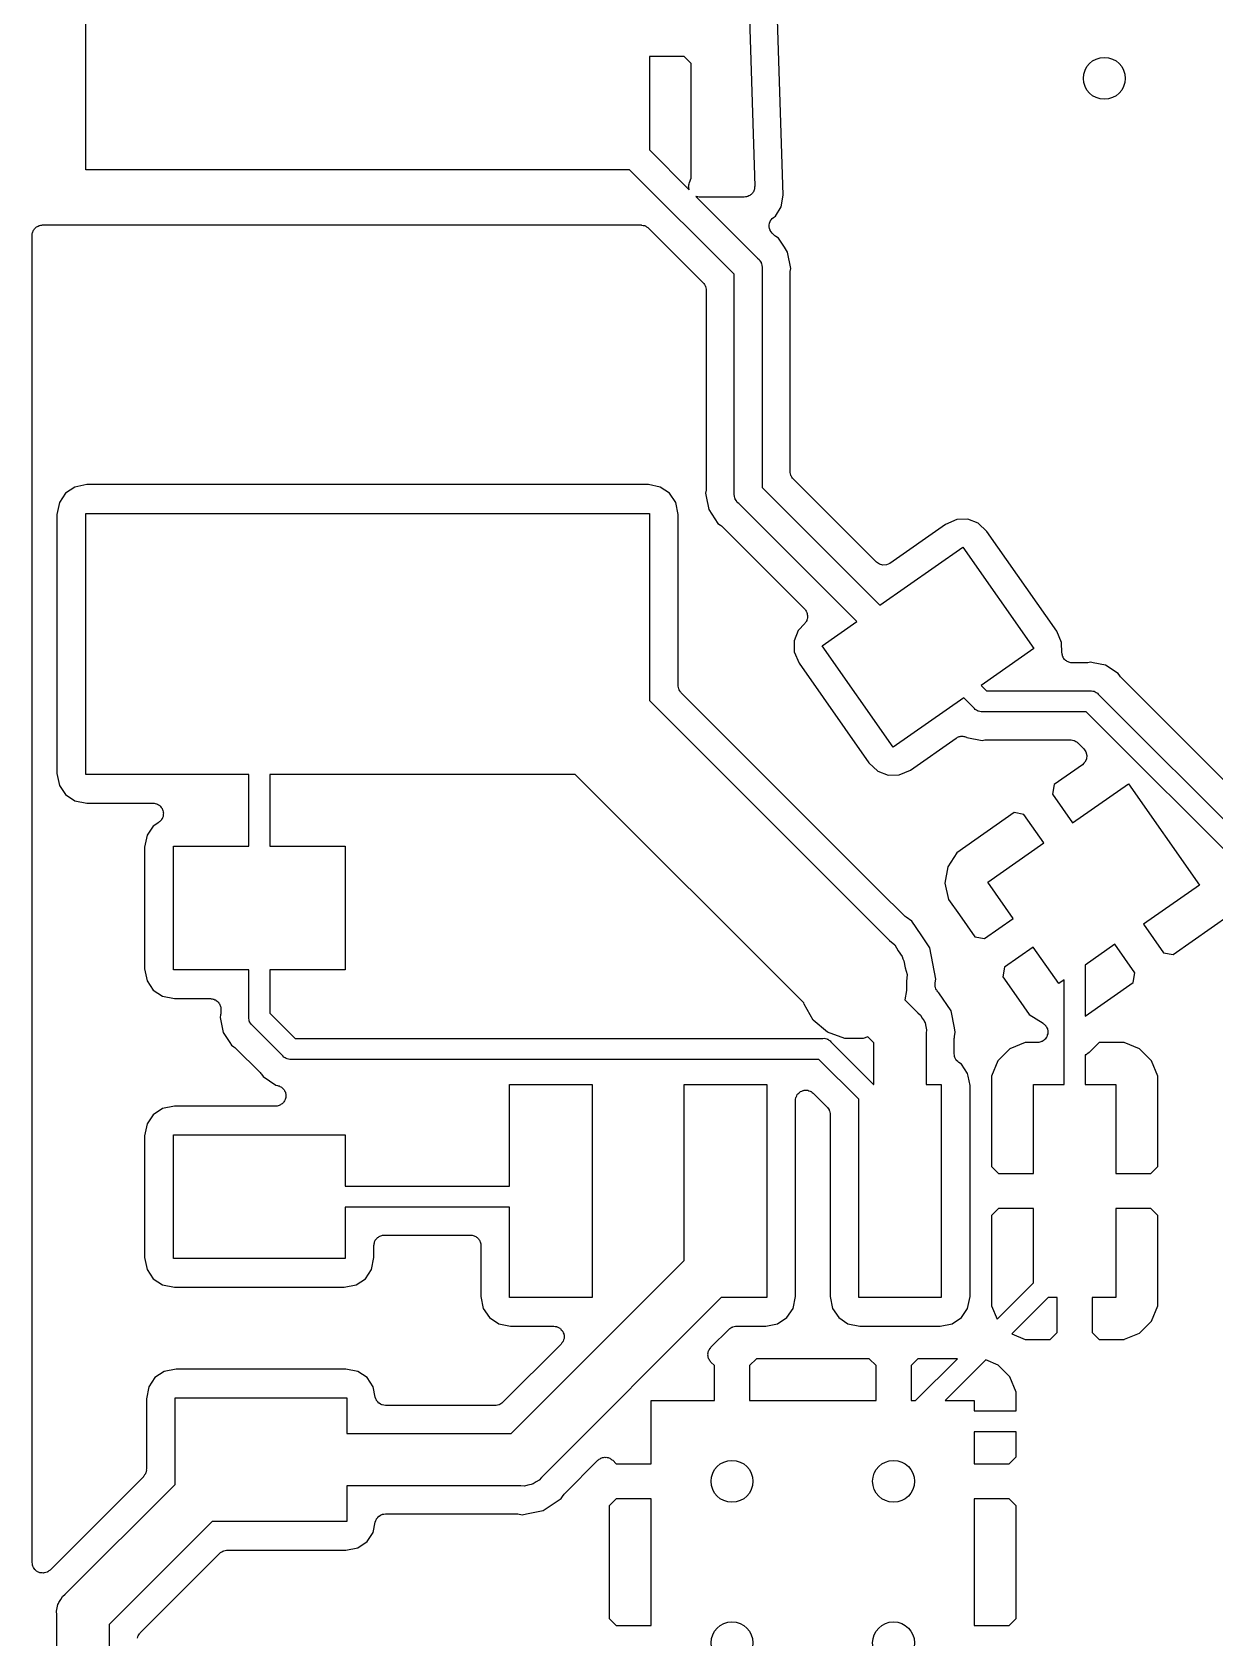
# Model space of a CAD drawing. Extents: x 86.1 to 122.5, y -104.2 to -55.1.
# Drawn here: x 86.13 to 94.73, y -83.28 to -71.6 of the extents above; entities that cross this region are included whole.
import ezdxf

# ---------------------------------------------------------------- set-up
doc = ezdxf.new("R2010")
doc.units = 0
doc.header["$MEASUREMENT"] = 0
doc.layers.add('BLACK', color=7, linetype='CONTINUOUS')

msp = doc.modelspace()

# ---------------------------------------------------------------- linework, layer by layer
at = {"layer": 'BLACK', "linetype": 'CONTINUOUS'}
for p, q in [((86.5198, -72.5976), (86.5198, -70.6976)), ((91.3387, -71.2299), (91.3867, -72.7177)), ((91.5921, -72.7823), (91.5509, -71.5055)), ((90.6198, -71.7746), (90.6198, -72.4539)), ((90.874, -71.7746), (90.6198, -71.7746)), ((90.9246, -71.8252), (90.874, -71.7746)), ((90.9246, -72.6582), (90.9246, -71.8252)), ((90.6198, -72.4539), (90.9087, -72.7428)), ((90.4761, -72.5976), (86.5198, -72.5976)), ((91.2368, -73.3583), (90.4761, -72.5976)), ((90.911, -72.691), (90.9246, -72.6582)), ((90.9053, -72.7169), (90.9064, -72.712)), ((90.9064, -72.7251), (90.9053, -72.7169)), ((90.9064, -72.707), (90.9092, -72.6992)), ((90.9064, -72.712), (90.9064, -72.707)), ((90.9064, -72.7334), (90.9064, -72.7251)), ((90.9081, -72.7381), (90.9064, -72.7334)), ((90.9087, -72.7428), (90.9081, -72.7381)), ((90.9092, -72.6992), (90.911, -72.691)), ((91.3548, -72.7813), (91.3507, -72.7849)), ((91.3595, -72.7786), (91.3548, -72.7813)), ((91.3646, -72.7725), (91.3595, -72.7786)), ((91.3704, -72.7673), (91.3646, -72.7725)), ((91.373, -72.7625), (91.3704, -72.7673)), ((91.3765, -72.7583), (91.373, -72.7625)), ((91.3792, -72.7509), (91.3765, -72.7583)), ((91.3829, -72.7439), (91.3792, -72.7509)), ((91.3837, -72.7385), (91.3829, -72.7439)), ((91.3855, -72.7334), (91.3837, -72.7385)), ((91.3867, -72.7177), (91.3855, -72.7255)), ((91.3855, -72.7255), (91.3855, -72.7334)), ((91.5779, -72.8675), (91.5921, -72.7823)), ((90.9603, -72.7927), (90.9582, -72.7923)), ((90.9582, -72.7923), (91.4071, -73.2412)), ((90.9649, -72.7946), (90.9603, -72.7927)), ((90.9732, -72.795), (90.9649, -72.7946)), ((90.9814, -72.7964), (90.9732, -72.795)), ((91.3105, -72.7964), (90.9814, -72.7964)), ((91.3183, -72.795), (91.3105, -72.7964)), ((91.3261, -72.7948), (91.3183, -72.795)), ((91.3312, -72.7928), (91.3261, -72.7948)), ((91.3366, -72.7918), (91.3312, -72.7928)), ((91.3434, -72.7879), (91.3366, -72.7918)), ((91.3507, -72.7849), (91.3434, -72.7879)), ((91.5364, -72.9344), (91.5779, -72.8675)), ((86.1531, -73.0225), (86.1574, -73.0174)), ((86.1574, -73.0174), (86.1632, -73.0141)), ((86.1632, -73.0141), (86.1683, -73.0098)), ((86.1683, -73.0098), (86.1746, -73.0075)), ((86.1746, -73.0075), (86.1803, -73.0042)), ((86.1803, -73.0042), (86.1869, -73.003)), ((86.1869, -73.003), (86.1932, -73.0008)), ((86.1932, -73.0008), (86.1998, -73.0008)), ((86.1998, -73.0008), (86.2064, -72.9996)), ((86.2064, -72.9996), (90.5592, -72.9996)), ((90.5592, -72.9996), (90.5625, -73.0002)), ((90.5625, -73.0002), (90.5658, -72.9999)), ((90.5658, -72.9999), (90.5754, -73.0025)), ((90.5754, -73.0025), (90.5852, -73.0042)), ((90.5852, -73.0042), (90.5881, -73.0059)), ((90.5881, -73.0059), (90.5914, -73.0067)), ((90.5914, -73.0067), (90.5995, -73.0125)), ((90.5995, -73.0125), (90.6082, -73.0174)), ((90.6082, -73.0174), (90.6103, -73.02)), ((91.4912, -73.0127), (91.4923, -72.9999)), ((91.4913, -73.0131), (91.4912, -73.0127)), ((91.4912, -73.0135), (91.4913, -73.0131)), ((91.4947, -73.0258), (91.4912, -73.0135)), ((91.4923, -72.9999), (91.4933, -72.9871)), ((91.4933, -72.9871), (91.4934, -72.9867)), ((91.4934, -72.9867), (91.4935, -72.9863)), ((91.4935, -72.9863), (91.4989, -72.9748)), ((91.4989, -72.9748), (91.5042, -72.963)), ((91.5042, -72.963), (91.5045, -72.9627)), ((91.5045, -72.9627), (91.5047, -72.9624)), ((91.5047, -72.9624), (91.5137, -72.9533)), ((91.5137, -72.9533), (91.5227, -72.9441)), ((91.5227, -72.9441), (91.5364, -72.9344)), ((86.1302, -73.0758), (86.1314, -73.0692)), ((86.1302, -82.7318), (86.1302, -73.0758)), ((86.1314, -73.0626), (86.1336, -73.0563)), ((86.1314, -73.0692), (86.1314, -73.0626)), ((86.1336, -73.0563), (86.1348, -73.0497)), ((86.1348, -73.0497), (86.1381, -73.044)), ((86.1381, -73.044), (86.1404, -73.0377)), ((86.1404, -73.0377), (86.1447, -73.0326)), ((86.1447, -73.0326), (86.148, -73.0268)), ((86.148, -73.0268), (86.1531, -73.0225)), ((90.6103, -73.02), (90.6131, -73.0219)), ((90.6131, -73.0219), (91.0113, -73.4201)), ((91.498, -73.0383), (91.4947, -73.0258)), ((91.4983, -73.0386), (91.498, -73.0383)), ((91.4984, -73.039), (91.4983, -73.0386)), ((91.5058, -73.0493), (91.4984, -73.039)), ((91.5132, -73.06), (91.5058, -73.0493)), ((91.5274, -73.0741), (91.5132, -73.06)), ((91.5335, -73.0784), (91.5274, -73.0741)), ((91.5389, -73.0836), (91.5335, -73.0784)), ((91.5581, -73.0965), (91.5389, -73.0836)), ((91.6018, -73.1618), (91.5581, -73.0965)), ((91.4071, -73.2412), (91.4174, -73.2499)), ((91.4174, -73.2499), (91.4242, -73.2616)), ((91.6255, -73.1973), (91.6018, -73.1618)), ((91.6492, -73.3162), (91.6255, -73.1973)), ((91.2368, -74.9471), (91.2368, -73.3583)), ((91.4242, -73.2616), (91.4319, -73.2726)), ((91.4319, -73.2726), (91.4331, -73.277)), ((91.4331, -73.277), (91.4353, -73.2809)), ((91.4353, -73.2809), (91.4377, -73.2942)), ((91.4377, -73.2942), (91.4412, -73.3072)), ((91.4412, -73.3072), (91.44, -73.3206)), ((91.44, -73.3206), (91.44, -74.9095)), ((91.6432, -73.3537), (91.6445, -73.3463)), ((91.6432, -74.7937), (91.6432, -73.3537)), ((91.6445, -73.3463), (91.6447, -73.3389)), ((91.6447, -73.3389), (91.6492, -73.3162)), ((91.0113, -73.4201), (91.0132, -73.4229)), ((91.0132, -73.4229), (91.0158, -73.425)), ((91.0158, -73.425), (91.0208, -73.4337)), ((91.0208, -73.4337), (91.0265, -73.4418)), ((91.0265, -73.4418), (91.0273, -73.4451)), ((91.0273, -73.4451), (91.029, -73.448)), ((91.029, -73.448), (91.0307, -73.4578)), ((91.0307, -73.4578), (91.0333, -73.4674)), ((91.0333, -73.4674), (91.033, -73.4707)), ((91.033, -73.4707), (91.0336, -73.474)), ((91.0336, -73.474), (91.0336, -74.914)), ((91.6438, -74.797), (91.6432, -74.7937)), ((91.6435, -74.8004), (91.6438, -74.797)), ((91.6461, -74.81), (91.6435, -74.8004)), ((91.6478, -74.8198), (91.6461, -74.81)), ((91.6495, -74.8227), (91.6478, -74.8198)), ((91.6503, -74.8259), (91.6495, -74.8227)), ((91.6561, -74.8341), (91.6503, -74.8259)), ((91.661, -74.8427), (91.6561, -74.8341)), ((91.6636, -74.8449), (91.661, -74.8427)), ((91.6655, -74.8476), (91.6636, -74.8449)), ((92.2711, -75.4531), (91.6655, -74.8476)), ((86.3733, -74.9511), (86.3284, -75.0183)), ((86.4405, -74.9062), (86.3733, -74.9511)), ((86.5273, -74.8889), (86.4405, -74.9062)), ((90.6123, -74.8889), (86.5273, -74.8889)), ((90.6991, -74.9062), (90.6123, -74.8889)), ((90.7663, -74.9511), (90.6991, -74.9062)), ((90.8112, -75.0183), (90.7663, -74.9511)), ((91.0321, -74.9289), (91.0276, -74.9515)), ((91.0276, -74.9515), (91.0321, -74.9742)), ((91.0323, -74.9214), (91.0321, -74.9289)), ((91.0321, -74.9742), (91.0513, -75.0705)), ((91.0336, -74.914), (91.0323, -74.9214)), ((91.2356, -74.9605), (91.2368, -74.9471)), ((91.2391, -74.9736), (91.2356, -74.9605)), ((91.2415, -74.9868), (91.2391, -74.9736)), ((91.2437, -74.9908), (91.2415, -74.9868)), ((91.2449, -74.9951), (91.2437, -74.9908)), ((91.2526, -75.0062), (91.2449, -74.9951)), ((91.44, -74.9095), (92.2971, -75.7665)), ((86.3284, -75.0183), (86.3111, -75.1051)), ((86.3111, -75.1051), (86.3111, -76.9901)), ((86.5198, -76.9976), (86.5198, -75.0976)), ((86.5198, -75.0976), (90.6198, -75.0976)), ((90.6198, -75.0976), (90.6198, -76.4588)), ((90.8285, -75.1051), (90.8112, -75.0183)), ((90.8285, -76.3485), (90.8285, -75.1051)), ((91.0513, -75.0705), (91.1187, -75.1713)), ((91.2594, -75.0179), (91.2526, -75.0062)), ((91.2697, -75.0265), (91.2594, -75.0179)), ((92.1281, -75.8849), (91.2697, -75.0265)), ((91.1187, -75.1713), (91.1379, -75.1841)), ((91.1379, -75.1841), (91.1433, -75.1893)), ((91.1433, -75.1893), (91.1494, -75.1936)), ((91.1494, -75.1936), (91.7486, -75.7928)), ((92.7742, -75.1777), (92.3686, -75.4617)), ((92.8552, -75.142), (92.7742, -75.1777)), ((92.9361, -75.1403), (92.8552, -75.142)), ((93.0114, -75.1696), (92.9361, -75.1403)), ((93.0753, -75.2308), (93.0114, -75.1696)), ((93.5829, -75.9557), (93.0753, -75.2308)), ((92.2971, -75.7665), (92.9001, -75.3443)), ((92.9001, -75.3443), (93.4163, -76.0815)), ((92.2927, -75.4683), (92.2711, -75.4531)), ((92.3183, -75.4752), (92.2927, -75.4683)), ((92.3686, -75.4617), (92.3447, -75.4729)), ((92.3447, -75.4729), (92.3183, -75.4752)), ((92.3183, -75.4752), (92.3183, -75.4752)), ((91.7486, -75.7928), (91.752, -75.7976)), ((91.752, -75.7976), (91.7562, -75.8017)), ((91.7562, -75.8017), (91.7595, -75.8084)), ((91.7595, -75.8084), (91.7638, -75.8145)), ((91.7638, -75.8145), (91.7653, -75.8202)), ((91.7653, -75.8202), (91.7679, -75.8254)), ((91.7498, -75.8994), (91.7014, -75.95)), ((91.7531, -75.8945), (91.7498, -75.8994)), ((91.7572, -75.8904), (91.7531, -75.8945)), ((91.7603, -75.8836), (91.7572, -75.8904)), ((91.7645, -75.8774), (91.7603, -75.8836)), ((91.7659, -75.8717), (91.7645, -75.8774)), ((91.7684, -75.8664), (91.7659, -75.8717)), ((91.7679, -75.8254), (91.7687, -75.8328)), ((91.769, -75.859), (91.7684, -75.8664)), ((91.7687, -75.8328), (91.7707, -75.8401)), ((91.7708, -75.8517), (91.769, -75.859)), ((91.7707, -75.8401), (91.7702, -75.8459)), ((91.7702, -75.8459), (91.7708, -75.8517)), ((91.8761, -76.0613), (92.1281, -75.8849)), ((91.7014, -75.95), (91.6721, -76.0253)), ((91.6721, -76.0253), (91.6739, -76.1061)), ((93.6186, -76.0367), (93.5829, -75.9557)), ((93.6202, -76.1113), (93.6186, -76.0367)), ((91.6739, -76.1061), (91.7095, -76.1871)), ((92.3924, -76.7985), (91.8761, -76.0613)), ((93.4163, -76.0815), (93.0327, -76.3501)), ((93.6213, -76.117), (93.6202, -76.1113)), ((93.6213, -76.1229), (93.6213, -76.117)), ((93.6239, -76.1299), (93.6213, -76.1229)), ((93.6254, -76.1372), (93.6239, -76.1299)), ((93.6284, -76.1422), (93.6254, -76.1372)), ((93.6304, -76.1477), (93.6284, -76.1422)), ((93.6352, -76.1535), (93.6304, -76.1477)), ((93.6391, -76.1599), (93.6352, -76.1535)), ((93.6436, -76.1635), (93.6391, -76.1599)), ((93.6474, -76.168), (93.6436, -76.1635)), ((93.6539, -76.1717), (93.6474, -76.168)), ((93.6597, -76.1764), (93.6539, -76.1717)), ((91.7095, -76.1871), (92.2171, -76.9121)), ((93.6653, -76.1783), (93.6597, -76.1764)), ((93.6703, -76.1812), (93.6653, -76.1783)), ((93.6777, -76.1825), (93.6703, -76.1812)), ((93.6848, -76.1849), (93.6777, -76.1825)), ((93.6906, -76.1848), (93.6848, -76.1849)), ((93.6964, -76.1858), (93.6906, -76.1848)), ((93.7936, -76.1858), (93.6964, -76.1858)), ((93.801, -76.1845), (93.7936, -76.1858)), ((93.8084, -76.1844), (93.801, -76.1845)), ((93.8286, -76.1804), (93.8084, -76.1844)), ((93.8488, -76.1844), (93.8286, -76.1804)), ((93.9376, -76.202), (93.8488, -76.1844)), ((94.03, -76.2638), (93.9376, -76.202)), ((94.0415, -76.2809), (94.03, -76.2638)), ((94.0466, -76.2863), (94.0415, -76.2809)), ((94.0509, -76.2924), (94.0466, -76.2863)), ((90.8291, -76.3518), (90.8285, -76.3485)), ((90.8288, -76.3552), (90.8291, -76.3518)), ((90.8313, -76.3648), (90.8288, -76.3552)), ((90.8331, -76.3746), (90.8313, -76.3648)), ((90.8347, -76.3775), (90.8331, -76.3746)), ((90.8356, -76.3807), (90.8347, -76.3775)), ((90.8413, -76.3889), (90.8356, -76.3807)), ((90.8463, -76.3975), (90.8413, -76.3889)), ((90.8489, -76.3997), (90.8463, -76.3975)), ((90.8508, -76.4024), (90.8489, -76.3997)), ((92.2922, -77.8439), (90.8508, -76.4024)), ((93.0327, -76.3501), (93.0716, -76.389)), ((93.0716, -76.389), (93.8253, -76.389)), ((93.8253, -76.389), (93.8353, -76.3881)), ((93.8353, -76.3881), (93.8451, -76.3908)), ((93.8451, -76.3908), (93.8551, -76.3925)), ((93.8551, -76.3925), (93.858, -76.3942)), ((93.858, -76.3942), (93.8613, -76.3951)), ((93.8613, -76.3951), (93.8696, -76.4009)), ((93.8696, -76.4009), (93.8783, -76.406)), ((93.8783, -76.406), (93.8848, -76.4137)), ((95.0318, -77.2733), (94.0509, -76.2924)), ((90.6198, -76.4588), (92.3659, -78.2049)), ((92.9059, -76.4389), (92.3924, -76.7985)), ((92.9838, -76.5168), (92.9059, -76.4389)), ((92.9903, -76.5245), (92.9838, -76.5168)), ((93.8848, -76.4137), (95.2346, -77.7635)), ((92.9991, -76.5296), (92.9903, -76.5245)), ((93.0073, -76.5354), (92.9991, -76.5296)), ((93.0106, -76.5362), (93.0073, -76.5354)), ((93.0136, -76.5379), (93.0106, -76.5362)), ((93.0235, -76.5397), (93.0136, -76.5379)), ((93.0333, -76.5423), (93.0235, -76.5397)), ((93.0434, -76.5414), (93.0333, -76.5423)), ((93.797, -76.5414), (93.0434, -76.5414)), ((95.213, -77.9574), (93.797, -76.5414)), ((92.5182, -76.9651), (92.8501, -76.7328)), ((92.8501, -76.7328), (92.8554, -76.7303)), ((92.8554, -76.7303), (92.8601, -76.7268)), ((92.8601, -76.7268), (92.8673, -76.7247)), ((92.8673, -76.7247), (92.8741, -76.7216)), ((92.8741, -76.7216), (92.8799, -76.7211)), ((92.8799, -76.7211), (92.8855, -76.7194)), ((92.8855, -76.7194), (92.893, -76.7199)), ((92.893, -76.7199), (92.9004, -76.7193)), ((92.9004, -76.7193), (92.9061, -76.7208)), ((92.9061, -76.7208), (92.9119, -76.7212)), ((92.9119, -76.7212), (92.9188, -76.7242)), ((92.9188, -76.7242), (92.926, -76.7261)), ((92.926, -76.7261), (92.9286, -76.7279)), ((92.9286, -76.7279), (93.04, -76.7501)), ((93.04, -76.7501), (93.0602, -76.7461)), ((93.0602, -76.7461), (93.0677, -76.7459)), ((93.0677, -76.7459), (93.0751, -76.7446)), ((93.0751, -76.7446), (93.6813, -76.7446)), ((93.6813, -76.7446), (93.6846, -76.7452)), ((93.6846, -76.7452), (93.688, -76.7449)), ((93.688, -76.7449), (93.6976, -76.7475)), ((93.6976, -76.7475), (93.7074, -76.7492)), ((93.7074, -76.7492), (93.7103, -76.7509)), ((93.7103, -76.7509), (93.7135, -76.7518)), ((93.7135, -76.7518), (93.7217, -76.7575)), ((93.7217, -76.7575), (93.7303, -76.7625)), ((93.7303, -76.7625), (93.7324, -76.765)), ((93.7324, -76.765), (93.7352, -76.7669)), ((93.7352, -76.7669), (93.7793, -76.811)), ((93.7793, -76.811), (93.7945, -76.8327)), ((93.7945, -76.8327), (93.8013, -76.8583)), ((93.8013, -76.8583), (93.799, -76.8846)), ((86.3111, -76.9901), (86.3284, -77.0769)), ((92.2171, -76.9121), (92.281, -76.9732)), ((92.281, -76.9732), (92.3564, -77.0025)), ((92.4372, -77.0008), (92.5182, -76.9651)), ((93.7691, -76.9273), (93.5633, -77.0715)), ((93.781, -76.9155), (93.7691, -76.9273)), ((93.7691, -76.9273), (93.7691, -76.9273)), ((93.7878, -76.9086), (93.781, -76.9155)), ((93.7981, -76.8866), (93.7878, -76.9086)), ((93.799, -76.8846), (93.7981, -76.8866)), ((86.3284, -77.0769), (86.3733, -77.1441)), ((87.7062, -76.9976), (86.5198, -76.9976)), ((87.7062, -77.5194), (87.7062, -76.9976)), ((90.081, -76.9976), (87.8586, -76.9976)), ((87.8586, -76.9976), (87.8586, -77.5194)), ((91.7431, -78.6597), (90.081, -76.9976)), ((92.3564, -77.0025), (92.4372, -77.0008)), ((93.5633, -77.0715), (93.5509, -77.1419)), ((93.6967, -77.3502), (94.1046, -77.0645)), ((94.1046, -77.0645), (94.6208, -77.8018)), ((86.3733, -77.1441), (86.4405, -77.189)), ((86.4405, -77.189), (86.5273, -77.2063)), ((86.5273, -77.2063), (87.0091, -77.2063)), ((87.0091, -77.2063), (87.0132, -77.207)), ((87.0132, -77.207), (87.0174, -77.2067)), ((87.0174, -77.2067), (87.0261, -77.2093)), ((87.0261, -77.2093), (87.0351, -77.2109)), ((87.0351, -77.2109), (87.0388, -77.213)), ((87.0388, -77.213), (87.0428, -77.2141)), ((87.0428, -77.2141), (87.0501, -77.2195)), ((87.0501, -77.2195), (87.0581, -77.2241)), ((87.0581, -77.2241), (87.0608, -77.2273)), ((93.5509, -77.1419), (93.6967, -77.3502)), ((87.0581, -77.3408), (87.0544, -77.3429)), ((87.0639, -77.3339), (87.0581, -77.3408)), ((87.0608, -77.2273), (87.0641, -77.2298)), ((87.0705, -77.3275), (87.0639, -77.3339)), ((87.0641, -77.2298), (87.0692, -77.2374)), ((87.0692, -77.2374), (87.0751, -77.2444)), ((87.0724, -77.3238), (87.0705, -77.3275)), ((87.0751, -77.3206), (87.0724, -77.3238)), ((87.0751, -77.2444), (87.0765, -77.2483)), ((87.0782, -77.312), (87.0751, -77.3206)), ((87.0765, -77.2483), (87.0788, -77.2518)), ((87.0822, -77.3038), (87.0782, -77.312)), ((87.0788, -77.2518), (87.081, -77.2607)), ((87.081, -77.2607), (87.0841, -77.2692)), ((87.0827, -77.2996), (87.0822, -77.3038)), ((87.0841, -77.2957), (87.0827, -77.2996)), ((87.0841, -77.2692), (87.0841, -77.2734)), ((87.0841, -77.2734), (87.0851, -77.2775)), ((87.0851, -77.2775), (87.0841, -77.2866)), ((87.0841, -77.2866), (87.0841, -77.2957)), ((93.2723, -77.2752), (92.8562, -77.5666)), ((93.3428, -77.2876), (93.2723, -77.2752)), ((93.4886, -77.4959), (93.3428, -77.2876)), ((86.966, -77.4401), (86.9487, -77.5269)), ((87.0109, -77.3729), (86.966, -77.4401)), ((87.0514, -77.3458), (87.0109, -77.3729)), ((87.0544, -77.3429), (87.0514, -77.3458)), ((86.9487, -77.5269), (86.9487, -78.4119)), ((87.1574, -78.4194), (87.1574, -77.5194)), ((87.1574, -77.5194), (87.7062, -77.5194)), ((87.8586, -77.5194), (88.4074, -77.5194)), ((88.4074, -77.5194), (88.4074, -78.4194)), ((92.8562, -77.5666), (92.791, -77.6689)), ((93.0807, -77.7815), (93.4886, -77.4959)), ((92.791, -77.6689), (92.77, -77.7883)), ((92.77, -77.7883), (92.7962, -77.9067)), ((93.2659, -78.0461), (93.0807, -77.7815)), ((94.6208, -77.8018), (94.2129, -78.0874)), ((92.4754, -78.027), (92.2922, -77.8439)), ((92.2922, -77.8439), (92.2922, -77.8439)), ((92.7962, -77.9067), (92.8744, -78.0184)), ((92.4815, -78.0313), (92.4754, -78.027)), ((92.4869, -78.0365), (92.4815, -78.0313)), ((92.5295, -78.0649), (92.4869, -78.0365)), ((92.8744, -78.0184), (92.8744, -78.0184)), ((92.8744, -78.0184), (92.9872, -78.1795)), ((94.4292, -78.3081), (94.8453, -78.0167)), ((92.5959, -78.1643), (92.5295, -78.0649)), ((93.0577, -78.1919), (93.2659, -78.0461)), ((94.2129, -78.0874), (94.3587, -78.2956)), ((92.3659, -78.2049), (92.4047, -78.2374)), ((92.4047, -78.2374), (92.4299, -78.2812)), ((92.6586, -78.2582), (92.5959, -78.1643)), ((92.5959, -78.1643), (92.5959, -78.1643)), ((92.7039, -78.4861), (92.6586, -78.2582)), ((92.9872, -78.1795), (93.0577, -78.1919)), ((93.4116, -78.2541), (93.2034, -78.3999)), ((93.5969, -78.5187), (93.4116, -78.2541)), ((94.0048, -78.2331), (93.7895, -78.3839)), ((94.1506, -78.4413), (94.0048, -78.2331)), ((92.4299, -78.2812), (92.4589, -78.3226)), ((92.4589, -78.3226), (92.4633, -78.339)), ((92.4633, -78.339), (92.4718, -78.3538)), ((92.4718, -78.3538), (92.4806, -78.4036)), ((93.7895, -78.3839), (93.7895, -78.7559)), ((94.3587, -78.2956), (94.4292, -78.3081)), ((86.9487, -78.4119), (86.966, -78.4987)), ((86.966, -78.4987), (87.0109, -78.5659)), ((87.7062, -78.4194), (87.1574, -78.4194)), ((87.7062, -78.5785), (87.7062, -78.4194)), ((88.4074, -78.4194), (87.8586, -78.4194)), ((87.8586, -78.4194), (87.8586, -78.7338)), ((92.4806, -78.4036), (92.4937, -78.4524)), ((92.4937, -78.4524), (92.4893, -78.5027)), ((92.4893, -78.5027), (92.4893, -78.5701)), ((92.6987, -78.5124), (92.7039, -78.4861)), ((93.2034, -78.3999), (93.191, -78.4704)), ((93.191, -78.4704), (93.3037, -78.6315)), ((93.6371, -78.4906), (93.5969, -78.5187)), ((93.6371, -79.2528), (93.6371, -78.4906)), ((94.1382, -78.5118), (94.1506, -78.4413)), ((87.0109, -78.5659), (87.0781, -78.6108)), ((87.0781, -78.6108), (87.1649, -78.6281)), ((87.7062, -78.7621), (87.7062, -78.5785)), ((87.7062, -78.5785), (87.7062, -78.5785)), ((92.4893, -78.5701), (92.4776, -78.6367)), ((92.6974, -78.5223), (92.6986, -78.5174)), ((92.6983, -78.5305), (92.6974, -78.5223)), ((92.6981, -78.5388), (92.6983, -78.5305)), ((92.6997, -78.5436), (92.6981, -78.5388)), ((92.6986, -78.5174), (92.6987, -78.5124)), ((92.7003, -78.5486), (92.6997, -78.5436)), ((92.704, -78.556), (92.7003, -78.5486)), ((92.7066, -78.5639), (92.704, -78.556)), ((92.7098, -78.5678), (92.7066, -78.5639)), ((92.712, -78.5723), (92.7098, -78.5678)), ((92.718, -78.5781), (92.712, -78.5723)), ((92.7232, -78.5845), (92.718, -78.5781)), ((92.726, -78.5862), (92.7232, -78.5845)), ((92.8142, -78.7182), (92.726, -78.5862)), ((93.7895, -78.7559), (94.1382, -78.5118)), ((87.1649, -78.6281), (87.4268, -78.6281)), ((87.4268, -78.6281), (87.4334, -78.6292)), ((87.4334, -78.6292), (87.44, -78.6292)), ((87.44, -78.6292), (87.4463, -78.6315)), ((87.4463, -78.6315), (87.4529, -78.6327)), ((87.4529, -78.6327), (87.4586, -78.636)), ((87.4586, -78.636), (87.4649, -78.6383)), ((87.4649, -78.6383), (87.47, -78.6426)), ((87.47, -78.6426), (87.4758, -78.6459)), ((87.4758, -78.6459), (87.4801, -78.651)), ((87.4801, -78.651), (87.4852, -78.6553)), ((87.4852, -78.6553), (87.4885, -78.6611)), ((87.4885, -78.6611), (87.4928, -78.6662)), ((87.4928, -78.6662), (87.4951, -78.6724)), ((87.4951, -78.6724), (87.4984, -78.6782)), ((87.4984, -78.6782), (87.4996, -78.6848)), ((87.4996, -78.6848), (87.5018, -78.691)), ((87.5017, -78.7378), (87.5015, -78.7452)), ((87.503, -78.7304), (87.5017, -78.7378)), ((87.5018, -78.691), (87.5018, -78.6977)), ((87.5018, -78.6977), (87.503, -78.7043)), ((87.503, -78.7043), (87.503, -78.7304)), ((87.8586, -78.7338), (88.0426, -78.9178)), ((91.7448, -78.6691), (91.7431, -78.6597)), ((91.8119, -78.7855), (91.7448, -78.6691)), ((92.4776, -78.6367), (92.5721, -78.7312)), ((92.5721, -78.7312), (92.5915, -78.7475)), ((92.8385, -78.8404), (92.8142, -78.7182)), ((93.3037, -78.6315), (93.382, -78.7432)), ((87.5015, -78.7452), (87.4975, -78.7654)), ((87.4975, -78.7654), (87.5192, -78.8744)), ((87.7053, -78.7721), (87.7062, -78.7621)), ((87.7079, -78.7819), (87.7053, -78.7721)), ((87.7097, -78.7919), (87.7079, -78.7819)), ((87.7114, -78.7948), (87.7097, -78.7919)), ((87.7123, -78.7981), (87.7114, -78.7948)), ((87.7181, -78.8064), (87.7123, -78.7981)), ((87.7231, -78.8151), (87.7181, -78.8064)), ((87.7309, -78.8216), (87.7231, -78.8151)), ((87.9548, -79.0455), (87.7309, -78.8216)), ((91.9149, -78.8718), (91.8119, -78.7855)), ((92.5915, -78.7475), (92.6041, -78.7694)), ((92.6041, -78.7694), (92.6186, -78.79)), ((92.6186, -78.79), (92.6208, -78.7983)), ((92.6208, -78.7983), (92.6251, -78.8056)), ((92.6251, -78.8056), (92.6295, -78.8305)), ((92.6295, -78.8305), (92.636, -78.8549)), ((92.636, -78.8549), (92.6338, -78.8801)), ((92.8447, -78.8718), (92.8385, -78.8404)), ((92.8385, -78.8404), (92.8385, -78.8404)), ((93.382, -78.7432), (93.4829, -78.8075)), ((93.4829, -78.8075), (93.4866, -78.8109)), ((93.4866, -78.8109), (93.491, -78.8134)), ((93.491, -78.8134), (93.4963, -78.8198)), ((93.4963, -78.8198), (93.5024, -78.8254)), ((93.5024, -78.8254), (93.5047, -78.8299)), ((93.5047, -78.8299), (93.508, -78.8337)), ((93.508, -78.8337), (93.5108, -78.8415)), ((93.5108, -78.8415), (93.5146, -78.8489)), ((93.5146, -78.8489), (93.5153, -78.8539)), ((93.5153, -78.8539), (93.517, -78.8586)), ((93.517, -78.8586), (93.517, -78.8669)), ((87.5192, -78.8744), (87.5679, -78.9473)), ((87.5679, -78.9473), (87.5679, -78.9473)), ((87.5679, -78.9473), (87.581, -78.9668)), ((87.581, -78.9668), (87.5981, -78.9783)), ((88.0426, -78.9178), (91.8812, -78.9178)), ((91.8812, -78.9178), (91.8912, -78.9169)), ((91.8912, -78.9169), (91.901, -78.9195)), ((91.901, -78.9195), (91.911, -78.9213)), ((91.911, -78.9213), (91.9139, -78.923)), ((91.9139, -78.923), (91.9172, -78.9239)), ((92.0411, -78.9178), (91.9149, -78.8718)), ((91.9172, -78.9239), (91.9255, -78.9297)), ((91.9255, -78.9297), (91.9342, -78.9347)), ((91.9342, -78.9347), (91.9407, -78.9425)), ((91.9407, -78.9425), (92.2511, -79.2528)), ((92.1755, -78.9178), (92.0411, -78.9178)), ((92.208, -78.9059), (92.1755, -78.9178)), ((92.2528, -78.9507), (92.208, -78.9059)), ((92.2528, -79.2528), (92.2528, -78.9507)), ((92.6338, -78.8801), (92.6338, -79.2528)), ((92.837, -78.9181), (92.8383, -78.9107)), ((92.837, -79.0303), (92.837, -78.9181)), ((92.8383, -78.9107), (92.8385, -78.9032)), ((92.8385, -78.9032), (92.8447, -78.8718)), ((93.3527, -78.948), (93.2406, -78.9944)), ((93.442, -78.948), (93.3527, -78.948)), ((93.4469, -78.9471), (93.442, -78.948)), ((93.4519, -78.9473), (93.4469, -78.9471)), ((93.4598, -78.9448), (93.4519, -78.9473)), ((93.468, -78.9434), (93.4598, -78.9448)), ((93.4724, -78.9409), (93.468, -78.9434)), ((93.4772, -78.9394), (93.4724, -78.9409)), ((93.4838, -78.9343), (93.4772, -78.9394)), ((93.491, -78.9302), (93.4838, -78.9343)), ((93.4942, -78.9263), (93.491, -78.9302)), ((93.4982, -78.9233), (93.4942, -78.9263)), ((93.5026, -78.9163), (93.4982, -78.9233)), ((93.508, -78.9099), (93.5026, -78.9163)), ((93.5097, -78.9052), (93.508, -78.9099)), ((93.5124, -78.901), (93.5097, -78.9052)), ((93.5142, -78.8928), (93.5124, -78.901)), ((93.517, -78.885), (93.5142, -78.8928)), ((93.517, -78.8669), (93.5181, -78.8751)), ((93.5181, -78.8751), (93.517, -78.88)), ((93.517, -78.88), (93.517, -78.885)), ((93.8909, -78.948), (93.818, -79.0209)), ((94.0739, -78.948), (93.8909, -78.948)), ((94.186, -78.9944), (94.0739, -78.948)), ((87.5981, -78.9783), (87.6035, -78.9834)), ((87.6035, -78.9834), (87.6096, -78.9877)), ((87.6096, -78.9877), (87.7887, -79.1668)), ((87.9613, -79.0533), (87.9548, -79.0455)), ((87.97, -79.0583), (87.9613, -79.0533)), ((87.9783, -79.0641), (87.97, -79.0583)), ((87.9816, -79.065), (87.9783, -79.0641)), ((87.9845, -79.0667), (87.9816, -79.065)), ((87.9945, -79.0685), (87.9845, -79.0667)), ((88.0043, -79.0711), (87.9945, -79.0685)), ((88.0143, -79.0702), (88.0043, -79.0711)), ((91.8529, -79.0702), (88.0143, -79.0702)), ((92.1433, -79.3606), (91.8529, -79.0702)), ((92.8389, -79.0409), (92.837, -79.0303)), ((92.84, -79.0516), (92.8389, -79.0409)), ((92.8412, -79.0539), (92.84, -79.0516)), ((92.8416, -79.0564), (92.8412, -79.0539)), ((92.847, -79.0657), (92.8416, -79.0564)), ((92.8517, -79.0754), (92.847, -79.0657)), ((92.8536, -79.0771), (92.8517, -79.0754)), ((92.8548, -79.0793), (92.8536, -79.0771)), ((92.8631, -79.0862), (92.8548, -79.0793)), ((92.8709, -79.0937), (92.8631, -79.0862)), ((93.1549, -79.0801), (93.1085, -79.1922)), ((93.2406, -78.9944), (93.1549, -79.0801)), ((93.7963, -79.0361), (93.7895, -79.0379)), ((93.7895, -79.0379), (93.7895, -79.2528)), ((93.7991, -79.0342), (93.7963, -79.0361)), ((93.8022, -79.033), (93.7991, -79.0342)), ((93.8098, -79.0266), (93.8022, -79.033)), ((93.818, -79.0209), (93.8098, -79.0266)), ((94.2717, -79.0801), (94.186, -78.9944)), ((94.3181, -79.1922), (94.2717, -79.0801)), ((87.7887, -79.1668), (87.793, -79.1729)), ((87.793, -79.1729), (87.7981, -79.1783)), ((87.7981, -79.1783), (87.8096, -79.1954)), ((87.8096, -79.1954), (87.902, -79.2572)), ((92.8898, -79.1063), (92.8709, -79.0937)), ((92.9347, -79.1735), (92.8898, -79.1063)), ((92.9384, -79.1919), (92.9347, -79.1735)), ((92.952, -79.2603), (92.9384, -79.1919)), ((93.1085, -79.1922), (93.1085, -79.8502)), ((94.3181, -79.8502), (94.3181, -79.1922)), ((87.902, -79.2572), (87.9151, -79.2598)), ((87.9151, -79.2598), (87.9205, -79.2619)), ((87.9205, -79.2619), (87.9263, -79.2629)), ((87.9263, -79.2629), (87.9328, -79.2667)), ((87.9328, -79.2667), (87.9397, -79.2694)), ((87.9397, -79.2694), (87.9441, -79.2732)), ((87.9441, -79.2732), (87.9492, -79.2762)), ((87.9492, -79.2762), (87.954, -79.2819)), ((87.954, -79.2819), (87.9596, -79.2868)), ((87.9596, -79.2868), (87.9624, -79.292)), ((87.9624, -79.292), (87.9662, -79.2964)), ((87.9662, -79.2964), (87.9688, -79.3035)), ((87.9688, -79.3035), (87.9724, -79.31)), ((87.9724, -79.31), (87.9732, -79.3158)), ((87.9732, -79.3158), (87.9752, -79.3213)), ((87.9752, -79.3213), (87.9752, -79.3288)), ((89.6033, -79.9932), (89.6033, -79.2528)), ((89.6033, -79.2528), (90.2033, -79.2528)), ((90.2033, -79.2528), (90.2033, -80.8028)), ((90.8733, -80.5334), (90.8733, -79.2528)), ((90.8733, -79.2528), (91.4733, -79.2528)), ((91.4733, -79.2528), (91.4733, -80.8028)), ((91.6916, -79.3359), (91.6958, -79.3269)), ((91.6958, -79.3269), (91.6981, -79.3245)), ((91.6981, -79.3245), (91.6998, -79.3216)), ((91.6998, -79.3216), (91.7074, -79.3152)), ((91.7074, -79.3152), (91.7145, -79.3081)), ((91.7145, -79.3081), (91.7175, -79.3067)), ((91.7175, -79.3067), (91.7201, -79.3046)), ((91.7201, -79.3046), (91.7294, -79.3012)), ((91.7294, -79.3012), (91.7385, -79.297)), ((91.7385, -79.297), (91.7418, -79.2967)), ((91.7418, -79.2967), (91.7449, -79.2955)), ((91.7449, -79.2955), (91.7549, -79.2955)), ((91.7549, -79.2955), (91.7648, -79.2947)), ((91.7648, -79.2947), (91.7681, -79.2955)), ((91.7681, -79.2955), (91.7714, -79.2955)), ((91.7714, -79.2955), (91.7808, -79.2989)), ((91.7808, -79.2989), (91.7904, -79.3015)), ((91.7904, -79.3015), (91.7931, -79.3034)), ((91.7931, -79.3034), (91.7963, -79.3046)), ((91.7963, -79.3046), (91.8039, -79.311)), ((91.8039, -79.311), (91.8121, -79.3167)), ((91.8121, -79.3167), (91.9123, -79.4169)), ((92.2511, -79.2528), (92.2528, -79.2528)), ((92.6338, -79.2528), (92.7433, -79.2528)), ((92.7433, -79.2528), (92.7433, -80.8028)), ((92.952, -80.7953), (92.952, -79.2603)), ((93.4133, -79.9008), (93.4133, -79.2528)), ((93.4133, -79.2528), (93.6371, -79.2528)), ((93.7895, -79.2528), (94.0133, -79.2528)), ((94.0133, -79.2528), (94.0133, -79.9008)), ((87.0781, -79.428), (87.0109, -79.4729)), ((87.1649, -79.4107), (87.0781, -79.428)), ((87.9002, -79.4107), (87.1649, -79.4107)), ((87.906, -79.4097), (87.9002, -79.4107)), ((87.9118, -79.4098), (87.906, -79.4097)), ((87.9189, -79.4074), (87.9118, -79.4098)), ((87.9263, -79.4061), (87.9189, -79.4074)), ((87.9313, -79.4032), (87.9263, -79.4061)), ((87.9369, -79.4013), (87.9313, -79.4032)), ((87.9427, -79.3966), (87.9369, -79.4013)), ((87.9492, -79.3929), (87.9427, -79.3966)), ((87.9529, -79.3884), (87.9492, -79.3929)), ((87.9575, -79.3848), (87.9529, -79.3884)), ((87.9614, -79.3784), (87.9575, -79.3848)), ((87.9662, -79.3726), (87.9614, -79.3784)), ((87.9682, -79.3671), (87.9662, -79.3726)), ((87.9712, -79.3621), (87.9682, -79.3671)), ((87.9727, -79.3548), (87.9712, -79.3621)), ((87.9752, -79.3478), (87.9727, -79.3548)), ((87.9752, -79.3288), (87.9764, -79.3362)), ((87.9764, -79.3362), (87.9752, -79.3419)), ((87.9752, -79.3419), (87.9752, -79.3478)), ((91.682, -79.3706), (91.6837, -79.3608)), ((91.682, -80.7953), (91.682, -79.3706)), ((91.6837, -79.3608), (91.6846, -79.3508)), ((91.6846, -79.3508), (91.686, -79.3478)), ((91.686, -79.3478), (91.6866, -79.3445)), ((91.6866, -79.3445), (91.6916, -79.3359)), ((91.9123, -79.4169), (91.9142, -79.4197)), ((91.9142, -79.4197), (91.9168, -79.4218)), ((91.9168, -79.4218), (91.9218, -79.4305)), ((91.9218, -79.4305), (91.9275, -79.4386)), ((91.9275, -79.4386), (91.9284, -79.4419)), ((91.9284, -79.4419), (91.93, -79.4448)), ((92.1433, -80.8028), (92.1433, -79.3606)), ((86.966, -79.5401), (86.9487, -79.6269)), ((87.0109, -79.4729), (86.966, -79.5401)), ((91.93, -79.4448), (91.9318, -79.4546)), ((91.9318, -79.4546), (91.9343, -79.4642)), ((91.9343, -79.4642), (91.934, -79.4675)), ((91.934, -79.4675), (91.9346, -79.4708)), ((91.9346, -79.4708), (91.9346, -80.7953)), ((86.9487, -79.6269), (86.9487, -80.5119)), ((87.1574, -80.5194), (87.1574, -79.6194)), ((87.1574, -79.6194), (88.4074, -79.6194)), ((88.4074, -79.6194), (88.4074, -79.9932)), ((93.1085, -79.8502), (93.1591, -79.9008)), ((93.1591, -79.9008), (93.4133, -79.9008)), ((94.0133, -79.9008), (94.2675, -79.9008)), ((94.2675, -79.9008), (94.3181, -79.8502)), ((88.4074, -79.9932), (89.6033, -79.9932)), ((89.6033, -80.1456), (88.4074, -80.1456)), ((88.4074, -80.1456), (88.4074, -80.5194)), ((89.6033, -80.8028), (89.6033, -80.1456)), ((93.1591, -80.1548), (93.1085, -80.2054)), ((93.1085, -80.2054), (93.1085, -80.8634)), ((93.4133, -80.1548), (93.1591, -80.1548)), ((93.4133, -80.695), (93.4133, -80.1548)), ((94.0133, -80.1548), (94.0133, -80.8028)), ((94.2675, -80.1548), (94.0133, -80.1548)), ((94.3181, -80.2054), (94.2675, -80.1548)), ((94.3181, -80.8634), (94.3181, -80.2054)), ((88.6306, -80.3818), (88.6339, -80.376)), ((88.6339, -80.376), (88.639, -80.3717)), ((88.639, -80.3717), (88.6433, -80.3666)), ((88.6433, -80.3666), (88.6491, -80.3633)), ((88.6491, -80.3633), (88.6542, -80.359)), ((88.6542, -80.359), (88.6604, -80.3567)), ((88.6604, -80.3567), (88.6662, -80.3534)), ((88.6662, -80.3534), (88.6728, -80.3522)), ((88.6728, -80.3522), (88.679, -80.35)), ((88.679, -80.35), (88.6857, -80.35)), ((88.6857, -80.35), (88.6923, -80.3488)), ((88.6923, -80.3488), (89.3184, -80.3488)), ((89.3184, -80.3488), (89.325, -80.35)), ((89.325, -80.35), (89.3317, -80.35)), ((89.3317, -80.35), (89.3379, -80.3522)), ((89.3379, -80.3522), (89.3445, -80.3534)), ((89.3445, -80.3534), (89.3503, -80.3567)), ((89.3503, -80.3567), (89.3565, -80.359)), ((89.3565, -80.359), (89.3616, -80.3633)), ((89.3616, -80.3633), (89.3674, -80.3666)), ((89.3674, -80.3666), (89.3717, -80.3717)), ((89.3717, -80.3717), (89.3768, -80.376)), ((89.3768, -80.376), (89.3801, -80.3818)), ((88.6161, -80.425), (88.6172, -80.4184)), ((88.6161, -80.5119), (88.6161, -80.425)), ((88.6172, -80.4118), (88.6195, -80.4055)), ((88.6172, -80.4184), (88.6172, -80.4118)), ((88.6195, -80.4055), (88.6207, -80.3989)), ((88.6207, -80.3989), (88.624, -80.3932)), ((88.624, -80.3932), (88.6263, -80.3869)), ((88.6263, -80.3869), (88.6306, -80.3818)), ((89.3801, -80.3818), (89.3844, -80.3869)), ((89.3844, -80.3869), (89.3867, -80.3932)), ((89.3867, -80.3932), (89.39, -80.3989)), ((89.39, -80.3989), (89.3912, -80.4055)), ((89.3912, -80.4055), (89.3935, -80.4118)), ((89.3935, -80.4118), (89.3935, -80.4184)), ((89.3935, -80.4184), (89.3946, -80.425)), ((89.3946, -80.425), (89.3946, -80.7953)), ((86.9487, -80.5119), (86.966, -80.5987)), ((86.966, -80.5987), (87.0109, -80.6659)), ((88.4074, -80.5194), (87.1574, -80.5194)), ((88.5539, -80.6659), (88.5988, -80.5987)), ((88.5988, -80.5987), (88.6161, -80.5119)), ((89.6146, -81.7921), (90.8733, -80.5334)), ((87.0109, -80.6659), (87.0781, -80.7108)), ((87.0781, -80.7108), (87.1649, -80.7281)), ((87.1649, -80.7281), (88.3999, -80.7281)), ((88.3999, -80.7281), (88.4867, -80.7108)), ((88.4867, -80.7108), (88.5539, -80.6659)), ((93.1485, -80.9599), (93.4133, -80.695)), ((89.3946, -80.7953), (89.4119, -80.8821)), ((90.2033, -80.8028), (89.6033, -80.8028)), ((91.1427, -80.8028), (89.8341, -82.1114)), ((91.4733, -80.8028), (91.1427, -80.8028)), ((91.6647, -80.8821), (91.682, -80.7953)), ((91.9346, -80.7953), (91.9519, -80.8821)), ((92.7433, -80.8028), (92.1433, -80.8028)), ((92.9347, -80.8821), (92.952, -80.7953)), ((93.5211, -80.8028), (93.2562, -81.0676)), ((93.5863, -80.8028), (93.5211, -80.8028)), ((93.5863, -81.057), (93.5863, -80.8028)), ((94.0133, -80.8028), (93.8403, -80.8028)), ((93.8403, -80.8028), (93.8403, -81.057)), ((89.4119, -80.8821), (89.4568, -80.9493)), ((89.4568, -80.9493), (89.524, -80.9942)), ((91.5526, -80.9942), (91.6198, -80.9493)), ((91.6198, -80.9493), (91.6647, -80.8821)), ((91.9519, -80.8821), (91.9968, -80.9493)), ((91.9968, -80.9493), (92.064, -80.9942)), ((92.8226, -80.9942), (92.8898, -80.9493)), ((92.8898, -80.9493), (92.9347, -80.8821)), ((93.1085, -80.8634), (93.1485, -80.9599)), ((94.2717, -80.9755), (94.3181, -80.8634)), ((89.524, -80.9942), (89.6108, -81.0115)), ((89.6108, -81.0115), (89.9239, -81.0115)), ((89.9239, -81.0115), (89.9337, -81.0132)), ((89.9337, -81.0132), (89.9436, -81.0141)), ((89.9436, -81.0141), (89.9466, -81.0155)), ((89.9466, -81.0155), (89.95, -81.0161)), ((89.95, -81.0161), (89.9586, -81.0211)), ((89.9586, -81.0211), (89.9676, -81.0253)), ((89.9676, -81.0253), (89.97, -81.0276)), ((89.97, -81.0276), (89.9729, -81.0293)), ((89.9729, -81.0293), (89.9793, -81.0369)), ((89.9793, -81.0369), (89.9863, -81.044)), ((89.9863, -81.044), (89.9877, -81.047)), ((89.9877, -81.047), (89.9899, -81.0496)), ((89.9899, -81.0496), (89.9933, -81.0589)), ((89.9933, -81.0589), (89.9975, -81.068)), ((89.9975, -81.068), (89.9978, -81.0713)), ((89.9978, -81.0713), (89.9989, -81.0744)), ((89.9989, -81.0744), (89.9989, -81.0844)), ((91.0679, -81.165), (91.1991, -81.0338)), ((91.1991, -81.0338), (91.2018, -81.0319)), ((91.2018, -81.0319), (91.204, -81.0293)), ((91.204, -81.0293), (91.2126, -81.0243)), ((91.2126, -81.0243), (91.2208, -81.0186)), ((91.2208, -81.0186), (91.224, -81.0177)), ((91.224, -81.0177), (91.2269, -81.0161)), ((91.2269, -81.0161), (91.2367, -81.0143)), ((91.2367, -81.0143), (91.2463, -81.0118)), ((91.2463, -81.0118), (91.2497, -81.0121)), ((91.2497, -81.0121), (91.253, -81.0115)), ((91.253, -81.0115), (91.4658, -81.0115)), ((91.4658, -81.0115), (91.5526, -80.9942)), ((92.064, -80.9942), (92.1508, -81.0115)), ((92.1508, -81.0115), (92.7358, -81.0115)), ((92.7358, -81.0115), (92.8226, -80.9942)), ((93.2562, -81.0676), (93.3527, -81.1076)), ((93.5357, -81.1076), (93.5863, -81.057)), ((93.8403, -81.057), (93.8909, -81.1076)), ((94.0753, -81.107), (94.186, -81.0612)), ((94.186, -81.0612), (94.2717, -80.9755)), ((89.9778, -81.1416), (89.5527, -81.5666)), ((89.9835, -81.1334), (89.9778, -81.1416)), ((89.9899, -81.1258), (89.9835, -81.1334)), ((89.991, -81.1226), (89.9899, -81.1258)), ((89.9929, -81.1199), (89.991, -81.1226)), ((89.9955, -81.1103), (89.9929, -81.1199)), ((89.9989, -81.1009), (89.9955, -81.1103)), ((89.9989, -81.0844), (89.9998, -81.0943)), ((89.9998, -81.0943), (89.9989, -81.0976)), ((89.9989, -81.0976), (89.9989, -81.1009)), ((91.0482, -81.1991), (91.051, -81.1931)), ((91.051, -81.1931), (91.0527, -81.1866)), ((91.0527, -81.1866), (91.0566, -81.1812)), ((91.0566, -81.1812), (91.0594, -81.1751)), ((91.0594, -81.1751), (91.0641, -81.1704)), ((91.0641, -81.1704), (91.0679, -81.165)), ((93.3527, -81.1076), (93.5357, -81.1076)), ((93.8909, -81.1076), (94.0739, -81.1076)), ((94.0739, -81.1076), (94.0753, -81.107)), ((94.0753, -81.107), (94.0753, -81.107)), ((94.0753, -81.107), (94.0753, -81.107)), ((91.0459, -81.2122), (91.0476, -81.2058)), ((91.0465, -81.2188), (91.0459, -81.2122)), ((91.0459, -81.2255), (91.0465, -81.2188)), ((91.0476, -81.2319), (91.0459, -81.2255)), ((91.0476, -81.2058), (91.0482, -81.1991)), ((91.0482, -81.2386), (91.0476, -81.2319)), ((91.051, -81.2446), (91.0482, -81.2386)), ((91.0527, -81.251), (91.051, -81.2446)), ((91.0566, -81.2565), (91.0527, -81.251)), ((91.0594, -81.2625), (91.0566, -81.2565)), ((91.0641, -81.2673), (91.0594, -81.2625)), ((91.0679, -81.2727), (91.0641, -81.2673)), ((91.0938, -81.2986), (91.0679, -81.2727)), ((91.0938, -81.5528), (91.0938, -81.2986)), ((91.3984, -81.248), (91.3478, -81.2986)), ((91.3478, -81.2986), (91.3478, -81.5528)), ((92.2182, -81.248), (91.3984, -81.248)), ((92.2688, -81.2986), (92.2182, -81.248)), ((92.2688, -81.5528), (92.2688, -81.2986)), ((92.5734, -81.248), (92.5228, -81.2986)), ((92.5228, -81.2986), (92.5228, -81.5528)), ((92.5555, -81.5528), (92.8603, -81.248)), ((92.8603, -81.248), (92.5734, -81.248)), ((93.0665, -81.2574), (92.7711, -81.5528)), ((93.156, -81.2944), (93.0665, -81.2574)), ((93.2417, -81.3801), (93.156, -81.2944)), ((87.0236, -81.3861), (86.9787, -81.4533)), ((87.0908, -81.3412), (87.0236, -81.3861)), ((87.1776, -81.3239), (87.0908, -81.3412)), ((88.4126, -81.3239), (87.1776, -81.3239)), ((88.4994, -81.3412), (88.4126, -81.3239)), ((88.5666, -81.3861), (88.4994, -81.3412)), ((88.6115, -81.4533), (88.5666, -81.3861)), ((93.2881, -81.4922), (93.2417, -81.3801)), ((86.9787, -81.4533), (86.9614, -81.5401)), ((86.9614, -81.5401), (86.9614, -82.0529)), ((87.1701, -82.1632), (87.1701, -81.5326)), ((87.1701, -81.5326), (88.4201, -81.5326)), ((88.4201, -81.5326), (88.4201, -81.7921)), ((88.6263, -81.5276), (88.6115, -81.4533)), ((88.6308, -81.5391), (88.6263, -81.5276)), ((88.635, -81.5508), (88.6308, -81.5391)), ((93.2881, -81.627), (93.2881, -81.4922)), ((88.6356, -81.5514), (88.635, -81.5508)), ((88.6359, -81.5522), (88.6356, -81.5514)), ((88.6441, -81.5616), (88.6359, -81.5522)), ((88.652, -81.5711), (88.6441, -81.5616)), ((88.6528, -81.5715), (88.652, -81.5711)), ((88.6533, -81.5721), (88.6528, -81.5715)), ((88.6642, -81.5781), (88.6533, -81.5721)), ((88.675, -81.5843), (88.6642, -81.5781)), ((88.6758, -81.5845), (88.675, -81.5843)), ((88.6765, -81.5849), (88.6758, -81.5845)), ((88.6888, -81.5867), (88.6765, -81.5849)), ((88.701, -81.5889), (88.6888, -81.5867)), ((89.4989, -81.5889), (88.701, -81.5889)), ((89.5022, -81.5883), (89.4989, -81.5889)), ((89.5055, -81.5886), (89.5022, -81.5883)), ((89.5151, -81.586), (89.5055, -81.5886)), ((89.5249, -81.5843), (89.5151, -81.586)), ((89.5278, -81.5826), (89.5249, -81.5843)), ((89.5311, -81.5818), (89.5278, -81.5826)), ((89.5392, -81.576), (89.5311, -81.5818)), ((89.5478, -81.5711), (89.5392, -81.576)), ((89.55, -81.5685), (89.5478, -81.5711)), ((89.5527, -81.5666), (89.55, -81.5685)), ((90.6333, -82.0133), (90.6333, -81.5528)), ((90.6333, -81.5528), (91.0938, -81.5528)), ((91.3478, -81.5528), (92.2688, -81.5528)), ((92.5228, -81.5528), (92.5555, -81.5528)), ((92.7711, -81.5528), (92.9833, -81.5528)), ((92.9833, -81.5528), (92.9833, -81.627)), ((92.9833, -81.627), (93.2881, -81.627)), ((92.9833, -81.7794), (92.9833, -82.0133)), ((93.2881, -81.7794), (92.9833, -81.7794)), ((93.2881, -81.9627), (93.2881, -81.7794)), ((88.4201, -81.7921), (89.6146, -81.7921)), ((90.0046, -82.2283), (90.2455, -81.9874)), ((90.2455, -81.9874), (90.2509, -81.9836)), ((90.2509, -81.9836), (90.2556, -81.9789)), ((90.2556, -81.9789), (90.2617, -81.9761)), ((90.2617, -81.9761), (90.2671, -81.9722)), ((90.2671, -81.9722), (90.2736, -81.9705)), ((90.2736, -81.9705), (90.2796, -81.9677)), ((90.2796, -81.9677), (90.2863, -81.9671)), ((90.2863, -81.9671), (90.2927, -81.9654)), ((90.2927, -81.9654), (90.2993, -81.966)), ((90.2993, -81.966), (90.306, -81.9654)), ((90.306, -81.9654), (90.3124, -81.9671)), ((90.3124, -81.9671), (90.3191, -81.9677)), ((90.3191, -81.9677), (90.3251, -81.9705)), ((90.3251, -81.9705), (90.3315, -81.9722)), ((90.3315, -81.9722), (90.337, -81.9761)), ((90.337, -81.9761), (90.343, -81.9789)), ((90.343, -81.9789), (90.3478, -81.9836)), ((90.3478, -81.9836), (90.3532, -81.9874)), ((90.3532, -81.9874), (90.3791, -82.0133)), ((90.3791, -82.0133), (90.6333, -82.0133)), ((92.9833, -82.0133), (93.2375, -82.0133)), ((93.2375, -82.0133), (93.2881, -81.9627)), ((86.9391, -82.1068), (86.2603, -82.7856)), ((86.941, -82.1041), (86.9391, -82.1068)), ((86.9436, -82.1019), (86.941, -82.1041)), ((86.9486, -82.0933), (86.9436, -82.1019)), ((86.9543, -82.0851), (86.9486, -82.0933)), ((86.9552, -82.0819), (86.9543, -82.0851)), ((86.9568, -82.079), (86.9552, -82.0819)), ((86.9586, -82.0692), (86.9568, -82.079)), ((86.9611, -82.0596), (86.9586, -82.0692)), ((86.9614, -82.0529), (86.9608, -82.0562)), ((86.9608, -82.0562), (86.9611, -82.0596)), ((89.8178, -82.1308), (89.7959, -82.1434)), ((89.8341, -82.1114), (89.8178, -82.1308)), ((86.3709, -82.9624), (87.1701, -82.1632)), ((89.6852, -82.1731), (88.4201, -82.1731)), ((88.4201, -82.1731), (88.4201, -82.4326)), ((89.7104, -82.1753), (89.6852, -82.1731)), ((89.7348, -82.1688), (89.7104, -82.1753)), ((89.7597, -82.1644), (89.7348, -82.1688)), ((89.767, -82.1601), (89.7597, -82.1644)), ((89.7752, -82.1579), (89.767, -82.1601)), ((89.7959, -82.1434), (89.7752, -82.1579)), ((89.9773, -82.2664), (89.9923, -82.244)), ((89.9923, -82.244), (89.9951, -82.2398)), ((89.9923, -82.244), (89.9923, -82.244)), ((89.9923, -82.244), (89.9923, -82.244)), ((89.9951, -82.2398), (90.0003, -82.2344)), ((90.0003, -82.2344), (90.0046, -82.2283)), ((89.7249, -82.3778), (89.8471, -82.3535)), ((89.8471, -82.3535), (89.9773, -82.2664)), ((90.3791, -82.2673), (90.3285, -82.3179)), ((90.3285, -82.3179), (90.3285, -83.1377)), ((90.6333, -82.2673), (90.3791, -82.2673)), ((90.6333, -83.1883), (90.6333, -82.2673)), ((93.2375, -82.2673), (92.9833, -82.2673)), ((92.9833, -82.2673), (92.9833, -83.1883)), ((93.2881, -82.3179), (93.2375, -82.2673)), ((93.2881, -83.1377), (93.2881, -82.3179)), ((87.4395, -82.4326), (86.6902, -83.1819)), ((88.4201, -82.4326), (87.4395, -82.4326)), ((88.6115, -82.5119), (88.6263, -82.4376)), ((88.6263, -82.4376), (88.6308, -82.4261)), ((88.6308, -82.4261), (88.635, -82.4144)), ((88.635, -82.4144), (88.6356, -82.4138)), ((88.6356, -82.4138), (88.6359, -82.413)), ((88.6359, -82.413), (88.6441, -82.4036)), ((88.6441, -82.4036), (88.652, -82.3941)), ((88.652, -82.3941), (88.6528, -82.3937)), ((88.6528, -82.3937), (88.6533, -82.3931)), ((88.6533, -82.3931), (88.6642, -82.3871)), ((88.6642, -82.3871), (88.675, -82.3809)), ((88.675, -82.3809), (88.6758, -82.3807)), ((88.6758, -82.3807), (88.6765, -82.3803)), ((88.6765, -82.3803), (88.6888, -82.3785)), ((88.6888, -82.3785), (88.701, -82.3763)), ((88.701, -82.3763), (89.6472, -82.3763)), ((89.6472, -82.3763), (89.6546, -82.3776)), ((89.6546, -82.3776), (89.6621, -82.3778)), ((89.6621, -82.3778), (89.6935, -82.384)), ((89.6935, -82.384), (89.7249, -82.3778)), ((89.7249, -82.3778), (89.7249, -82.3778)), ((88.4994, -82.624), (88.5666, -82.5791)), ((88.5666, -82.5791), (88.6115, -82.5119)), ((86.9157, -83.2438), (87.4959, -82.6636)), ((87.4959, -82.6636), (87.4986, -82.6617)), ((87.4986, -82.6617), (87.5008, -82.6591)), ((87.5008, -82.6591), (87.5094, -82.6541)), ((87.5094, -82.6541), (87.5176, -82.6484)), ((87.5176, -82.6484), (87.5208, -82.6475)), ((87.5208, -82.6475), (87.5237, -82.6459)), ((87.5237, -82.6459), (87.5335, -82.6441)), ((87.5335, -82.6441), (87.5431, -82.6416)), ((87.5431, -82.6416), (87.5465, -82.6419)), ((87.5465, -82.6419), (87.5498, -82.6413)), ((87.5498, -82.6413), (88.4126, -82.6413)), ((88.4126, -82.6413), (88.4994, -82.624)), ((86.1319, -82.7416), (86.1302, -82.7318)), ((86.1328, -82.7515), (86.1319, -82.7416)), ((86.1342, -82.7545), (86.1328, -82.7515)), ((86.1348, -82.7578), (86.1342, -82.7545)), ((86.1398, -82.7665), (86.1348, -82.7578)), ((86.144, -82.7755), (86.1398, -82.7665)), ((86.1463, -82.7778), (86.144, -82.7755)), ((86.148, -82.7807), (86.1463, -82.7778)), ((86.1557, -82.7871), (86.148, -82.7807)), ((86.1627, -82.7942), (86.1557, -82.7871)), ((86.1657, -82.7956), (86.1627, -82.7942)), ((86.1683, -82.7978), (86.1657, -82.7956)), ((86.1777, -82.8012), (86.1683, -82.7978)), ((86.1867, -82.8054), (86.1777, -82.8012)), ((86.19, -82.8057), (86.1867, -82.8054)), ((86.1932, -82.8068), (86.19, -82.8057)), ((86.2031, -82.8068), (86.1932, -82.8068)), ((86.213, -82.8077), (86.2031, -82.8068)), ((86.2163, -82.8068), (86.213, -82.8077)), ((86.2196, -82.8068), (86.2163, -82.8068)), ((86.229, -82.8034), (86.2196, -82.8068)), ((86.2386, -82.8008), (86.229, -82.8034)), ((86.2414, -82.7989), (86.2386, -82.8008)), ((86.2445, -82.7978), (86.2414, -82.7989)), ((86.2521, -82.7914), (86.2445, -82.7978)), ((86.2603, -82.7856), (86.2521, -82.7914)), ((86.307, -83.0861), (86.3135, -83.0617)), ((86.3135, -83.0617), (86.3179, -83.0368)), ((86.3179, -83.0368), (86.3222, -83.0295)), ((86.3222, -83.0295), (86.3244, -83.0212)), ((86.3244, -83.0212), (86.3389, -83.0005)), ((86.3389, -83.0005), (86.3515, -82.9787)), ((86.3515, -82.9787), (86.3709, -82.9624)), ((86.3092, -83.1113), (86.307, -83.0861)), ((86.3092, -84.8277), (86.3092, -83.1113)), ((86.6902, -83.1819), (86.6902, -84.7571)), ((90.3285, -83.1377), (90.3791, -83.1883)), ((93.2375, -83.1883), (93.2881, -83.1377)), ((86.8963, -83.2814), (86.898, -83.2716)), ((86.898, -83.2716), (86.8997, -83.2687)), ((86.8997, -83.2687), (86.9005, -83.2654)), ((86.9005, -83.2654), (86.9062, -83.2573)), ((86.9062, -83.2573), (86.9112, -83.2487)), ((86.9112, -83.2487), (86.9138, -83.2465)), ((86.9138, -83.2465), (86.9157, -83.2438)), ((90.3791, -83.1883), (90.6333, -83.1883)), ((92.9833, -83.1883), (93.2375, -83.1883))]:
    msp.add_line(p, q, dxfattribs=at)
at = {"layer": 'BLACK'}
for centre in [(93.9292, -71.9328), (91.2208, -82.1403), (92.3958, -82.1403), (91.2208, -83.3153), (92.3958, -83.3153)]:
    msp.add_circle(centre, 0.1524, dxfattribs=at)

doc.saveas('drawing.dxf')
